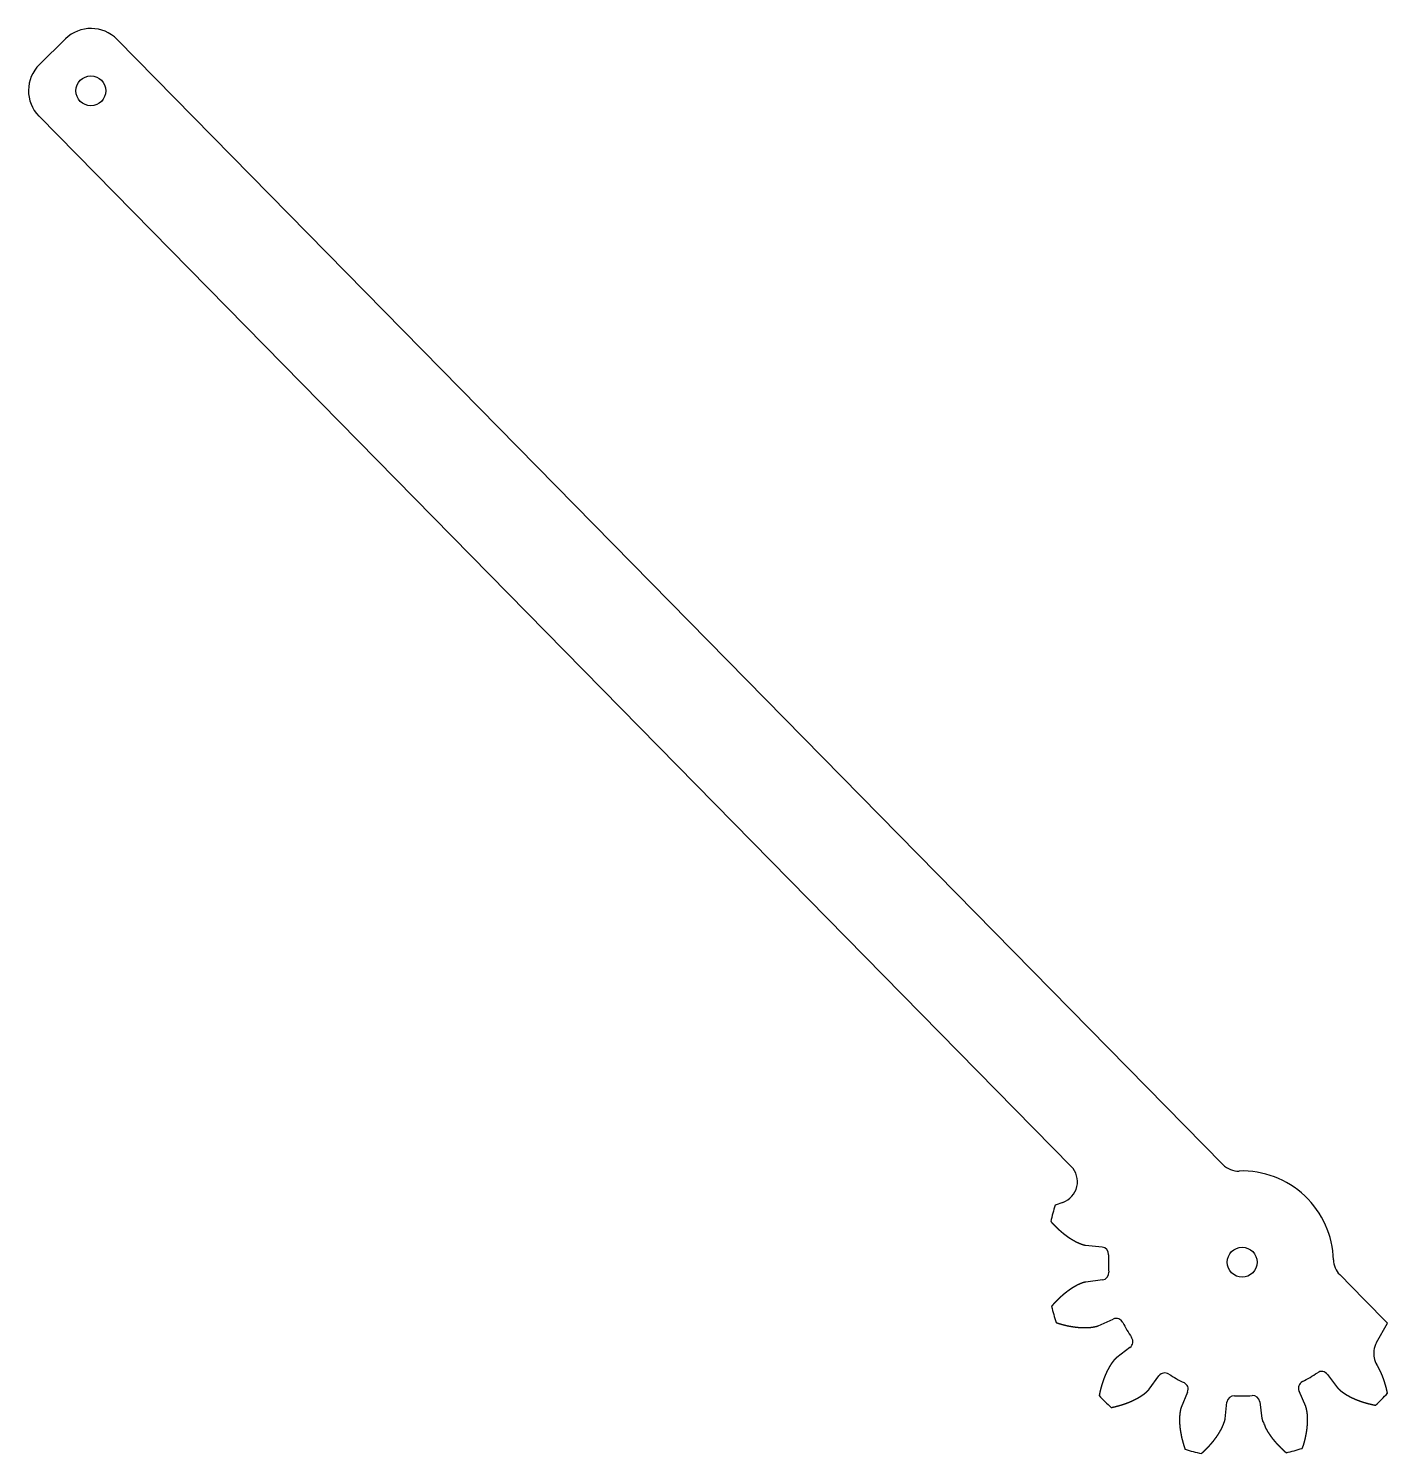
# Model space of a CAD drawing. Header units: millimetres. Extents: x -165 to 21, y 93 to 289.
import ezdxf

# ---------------------------------------------------------------- set-up
doc = ezdxf.new("R2010")
doc.units = ezdxf.units.MM
doc.layers.get('0').update_dxf_attribs({"linetype": 'CONTINUOUS'})

msp = doc.modelspace()

# ---------------------------------------------------------------- linework, layer by layer
for p, q in [((-159.73, 287.23), (-163.29, 283.73)), ((-1.19, 133.04), (-152.66, 287.17)), ((-163.35, 276.66), (-21.97, 132.78)), ((-23.11, 127.85), (-24.17, 127.47)), ((-20, 121.98), (-17.73, 121.74)), ((-17.69, 117.23), (-19.96, 116.94)), ((18.14, 114.56), (14.81, 117.95)), ((21.35, 111.29), (18.14, 114.56)), ((-18.29, 110.95), (-16.2, 111.87)), ((19.85, 108.65), (21.35, 111.29)), ((-13.92, 107.98), (-15.74, 106.6)), ((-11.3, 102.24), (-9.95, 104.08)), ((13.12, 104.28), (14.5, 102.46)), ((-6.02, 101.86), (-6.91, 99.76)), ((10.16, 99.9), (9.24, 102)), ((-0.88, 98.2), (-0.63, 100.47)), ((3.87, 100.51), (4.16, 98.24)), ((9.66, 94.15), (9.85, 94.58))]:
    msp.add_line(p, q)
for centre in [(-156.25, 280.13), (1.45, 119.65)]:
    msp.add_circle(centre, 2.05)
for centre, radius, start, end in [((-156.22, 283.67), 5, 44.5, 134.5), ((-159.79, 280.16), 5, 134.5, 224.5), ((-24.11, 130.68), 3, -70.6312, 44.5), ((0.95, 135.14), 3, 224.5, 271.8577), ((1.45, 119.65), 12.5, 1.4707, 91.8577), ((1.45, 119.65), 26.79, 163.0213, 167.9787), ((-17.84, 120.74), 1, -3.2386, 83.7666), ((1.45, 119.65), 18.32, 176.7614, 184.2386), ((16.95, 120.05), 3, 181.4707, 224.5), ((-17.82, 118.22), 1, -82.7666, 4.2386), ((1.45, 119.65), 26.79, 193.0213, 197.9787), ((-15.8, 110.95), 1, 26.7614, 113.7666), ((1.45, 119.65), 18.32, 206.7614, 214.2386), ((-14.52, 108.78), 1, -52.7666, 34.2386), ((-9.14, 103.49), 1, 56.7614, 143.7666), ((1.45, 119.65), 18.32, 236.7614, 244.2386), ((1.45, 119.65), 18.32, 296.7614, 304.2386), ((12.32, 103.68), 1, 37.2334, 124.2386), ((-6.95, 102.25), 1, -22.7666, 64.2386), ((10.15, 102.4), 1, 116.7614, 203.7666), ((1.45, 119.65), 26.79, 313.0213, 317.9787), ((1.45, 119.65), 26.79, 223.0213, 227.9787), ((0.36, 100.36), 1, 86.7614, 173.7666), ((1.45, 119.65), 18.32, 266.7614, 274.2386), ((2.88, 100.38), 1, 7.2334, 94.2386), ((1.45, 119.65), 26.79, 253.0213, 257.9787), ((1.45, 119.65), 26.79, 283.0213, 287.8521)]:
    msp.add_arc(centre, radius, start, end)
for points in [[(-24.75, 125.23), (-24.74, 125.22), (-24.72, 125.19), (-24.68, 125.15), (-24.63, 125.1), (-24.57, 125.03), (-24.51, 124.97), (-24.45, 124.9), (-24.39, 124.84), (-24.33, 124.78), (-24.27, 124.71), (-24.21, 124.65), (-24.15, 124.59), (-24.09, 124.53), (-24.02, 124.47), (-23.96, 124.4), (-23.9, 124.34), (-23.84, 124.28), (-23.77, 124.23), (-23.71, 124.17), (-23.65, 124.11), (-23.58, 124.05), (-23.52, 123.99), (-23.45, 123.94), (-23.39, 123.88), (-23.32, 123.82), (-23.26, 123.77), (-23.19, 123.72), (-23.13, 123.66), (-23.06, 123.61), (-22.99, 123.55), (-22.93, 123.5), (-22.86, 123.45), (-22.79, 123.4), (-22.73, 123.35), (-22.66, 123.3), (-22.59, 123.25), (-22.52, 123.2), (-22.46, 123.15), (-22.39, 123.1), (-22.32, 123.06), (-22.25, 123.01), (-22.18, 122.97), (-22.11, 122.92), (-22.04, 122.88), (-21.97, 122.83), (-21.9, 122.79), (-21.83, 122.75), (-21.76, 122.71), (-21.69, 122.66), (-21.62, 122.62), (-21.55, 122.59), (-21.48, 122.55), (-21.41, 122.51), (-21.33, 122.47), (-21.26, 122.44), (-21.19, 122.4), (-21.12, 122.37), (-21.04, 122.33), (-20.97, 122.3), (-20.9, 122.27), (-20.83, 122.24), (-20.75, 122.21), (-20.68, 122.18), (-20.6, 122.15), (-20.53, 122.13), (-20.45, 122.1), (-20.38, 122.08), (-20.31, 122.05), (-20.23, 122.03), (-20.15, 122.01), (-20.09, 122), (-20.05, 121.99), (-20.02, 121.99), (-20, 121.98)], [(-19.96, 116.94), (-19.97, 116.94), (-20, 116.94), (-20.05, 116.93), (-20.11, 116.91), (-20.19, 116.89), (-20.26, 116.87), (-20.33, 116.85), (-20.41, 116.82), (-20.48, 116.79), (-20.56, 116.77), (-20.63, 116.74), (-20.7, 116.71), (-20.78, 116.68), (-20.85, 116.64), (-20.92, 116.61), (-20.99, 116.58), (-21.07, 116.54), (-21.14, 116.51), (-21.21, 116.47), (-21.28, 116.43), (-21.35, 116.39), (-21.42, 116.35), (-21.49, 116.32), (-21.56, 116.27), (-21.63, 116.23), (-21.7, 116.19), (-21.77, 116.15), (-21.84, 116.1), (-21.91, 116.06), (-21.98, 116.02), (-22.05, 115.97), (-22.12, 115.92), (-22.19, 115.88), (-22.26, 115.83), (-22.32, 115.78), (-22.39, 115.73), (-22.46, 115.68), (-22.53, 115.63), (-22.59, 115.58), (-22.66, 115.53), (-22.72, 115.48), (-22.79, 115.43), (-22.86, 115.37), (-22.92, 115.32), (-22.99, 115.27), (-23.05, 115.21), (-23.12, 115.16), (-23.18, 115.1), (-23.25, 115.04), (-23.31, 114.99), (-23.37, 114.93), (-23.44, 114.87), (-23.5, 114.81), (-23.56, 114.76), (-23.63, 114.7), (-23.69, 114.64), (-23.75, 114.58), (-23.81, 114.52), (-23.87, 114.45), (-23.94, 114.39), (-24, 114.33), (-24.06, 114.27), (-24.12, 114.2), (-24.18, 114.14), (-24.24, 114.08), (-24.3, 114.01), (-24.36, 113.95), (-24.42, 113.88), (-24.48, 113.81), (-24.53, 113.75), (-24.58, 113.69), (-24.62, 113.65), (-24.64, 113.63), (-24.65, 113.61)], [(-24.03, 111.38), (-24.02, 111.38), (-23.98, 111.36), (-23.93, 111.35), (-23.86, 111.33), (-23.78, 111.3), (-23.69, 111.27), (-23.61, 111.25), (-23.52, 111.22), (-23.44, 111.2), (-23.36, 111.17), (-23.27, 111.15), (-23.19, 111.13), (-23.1, 111.1), (-23.02, 111.08), (-22.93, 111.06), (-22.85, 111.04), (-22.76, 111.02), (-22.68, 111), (-22.6, 110.98), (-22.51, 110.96), (-22.43, 110.94), (-22.34, 110.93), (-22.26, 110.91), (-22.17, 110.89), (-22.09, 110.88), (-22.01, 110.86), (-21.92, 110.85), (-21.84, 110.83), (-21.75, 110.82), (-21.67, 110.81), (-21.59, 110.8), (-21.5, 110.79), (-21.42, 110.77), (-21.34, 110.76), (-21.25, 110.75), (-21.17, 110.75), (-21.09, 110.74), (-21, 110.73), (-20.92, 110.72), (-20.84, 110.72), (-20.75, 110.71), (-20.67, 110.71), (-20.59, 110.7), (-20.51, 110.7), (-20.43, 110.69), (-20.34, 110.69), (-20.26, 110.69), (-20.18, 110.69), (-20.1, 110.69), (-20.02, 110.69), (-19.93, 110.69), (-19.85, 110.69), (-19.77, 110.7), (-19.69, 110.7), (-19.61, 110.71), (-19.53, 110.71), (-19.45, 110.72), (-19.37, 110.72), (-19.29, 110.73), (-19.21, 110.74), (-19.13, 110.75), (-19.06, 110.76), (-18.98, 110.77), (-18.9, 110.79), (-18.82, 110.8), (-18.74, 110.82), (-18.67, 110.83), (-18.59, 110.85), (-18.51, 110.87), (-18.44, 110.89), (-18.38, 110.91), (-18.34, 110.93), (-18.31, 110.94), (-18.29, 110.95)], [(-15.74, 106.6), (-15.75, 106.59), (-15.77, 106.57), (-15.81, 106.54), (-15.85, 106.5), (-15.91, 106.44), (-15.96, 106.39), (-16.01, 106.33), (-16.06, 106.27), (-16.12, 106.21), (-16.17, 106.15), (-16.22, 106.09), (-16.26, 106.02), (-16.31, 105.96), (-16.36, 105.9), (-16.41, 105.83), (-16.45, 105.77), (-16.5, 105.7), (-16.54, 105.63), (-16.58, 105.56), (-16.63, 105.5), (-16.67, 105.43), (-16.71, 105.36), (-16.75, 105.29), (-16.79, 105.22), (-16.83, 105.15), (-16.87, 105.08), (-16.91, 105), (-16.95, 104.93), (-16.99, 104.86), (-17.02, 104.79), (-17.06, 104.71), (-17.1, 104.64), (-17.13, 104.56), (-17.17, 104.49), (-17.2, 104.41), (-17.24, 104.34), (-17.27, 104.26), (-17.3, 104.18), (-17.34, 104.11), (-17.37, 104.03), (-17.4, 103.95), (-17.43, 103.87), (-17.46, 103.79), (-17.49, 103.71), (-17.52, 103.63), (-17.55, 103.55), (-17.58, 103.47), (-17.61, 103.39), (-17.63, 103.31), (-17.66, 103.23), (-17.69, 103.15), (-17.71, 103.07), (-17.74, 102.99), (-17.76, 102.9), (-17.79, 102.82), (-17.81, 102.74), (-17.84, 102.65), (-17.86, 102.57), (-17.88, 102.49), (-17.91, 102.4), (-17.93, 102.32), (-17.95, 102.23), (-17.97, 102.15), (-17.99, 102.06), (-18.01, 101.98), (-18.03, 101.89), (-18.05, 101.81), (-18.07, 101.72), (-18.08, 101.63), (-18.1, 101.55), (-18.12, 101.48), (-18.13, 101.42), (-18.13, 101.39), (-18.14, 101.37)], [(-16.48, 99.75), (-16.47, 99.75), (-16.43, 99.76), (-16.38, 99.77), (-16.31, 99.78), (-16.22, 99.8), (-16.14, 99.82), (-16.05, 99.84), (-15.96, 99.86), (-15.88, 99.88), (-15.79, 99.91), (-15.71, 99.93), (-15.62, 99.95), (-15.54, 99.97), (-15.46, 100), (-15.37, 100.02), (-15.29, 100.04), (-15.21, 100.07), (-15.12, 100.09), (-15.04, 100.12), (-14.96, 100.14), (-14.88, 100.17), (-14.79, 100.2), (-14.71, 100.23), (-14.63, 100.25), (-14.55, 100.28), (-14.47, 100.31), (-14.39, 100.34), (-14.31, 100.37), (-14.23, 100.4), (-14.15, 100.43), (-14.07, 100.46), (-14, 100.5), (-13.92, 100.53), (-13.84, 100.56), (-13.76, 100.59), (-13.69, 100.63), (-13.61, 100.66), (-13.53, 100.7), (-13.46, 100.73), (-13.38, 100.77), (-13.31, 100.81), (-13.24, 100.84), (-13.16, 100.88), (-13.09, 100.92), (-13.02, 100.96), (-12.94, 101), (-12.87, 101.03), (-12.8, 101.07), (-12.73, 101.12), (-12.66, 101.16), (-12.59, 101.2), (-12.52, 101.24), (-12.45, 101.28), (-12.38, 101.33), (-12.32, 101.37), (-12.25, 101.42), (-12.18, 101.46), (-12.12, 101.51), (-12.05, 101.55), (-11.99, 101.6), (-11.93, 101.65), (-11.86, 101.7), (-11.8, 101.75), (-11.74, 101.8), (-11.68, 101.85), (-11.62, 101.9), (-11.56, 101.96), (-11.51, 102.01), (-11.45, 102.06), (-11.39, 102.12), (-11.35, 102.16), (-11.32, 102.2), (-11.31, 102.23), (-11.3, 102.24)], [(14.5, 102.46), (14.51, 102.45), (14.53, 102.43), (14.56, 102.39), (14.6, 102.35), (14.66, 102.29), (14.72, 102.24), (14.77, 102.19), (14.83, 102.13), (14.89, 102.08), (14.95, 102.03), (15.02, 101.98), (15.08, 101.93), (15.14, 101.89), (15.21, 101.84), (15.27, 101.79), (15.34, 101.75), (15.4, 101.7), (15.47, 101.66), (15.54, 101.62), (15.61, 101.57), (15.67, 101.53), (15.74, 101.49), (15.81, 101.45), (15.88, 101.41), (15.95, 101.37), (16.03, 101.33), (16.1, 101.29), (16.17, 101.25), (16.24, 101.21), (16.32, 101.17), (16.39, 101.14), (16.47, 101.1), (16.54, 101.07), (16.61, 101.03), (16.69, 101), (16.77, 100.96), (16.84, 100.93), (16.92, 100.9), (17, 100.86), (17.07, 100.83), (17.15, 100.8), (17.23, 100.77), (17.31, 100.74), (17.39, 100.71), (17.47, 100.68), (17.55, 100.65), (17.63, 100.62), (17.71, 100.59), (17.79, 100.56), (17.87, 100.54), (17.95, 100.51), (18.03, 100.49), (18.12, 100.46), (18.2, 100.43), (18.28, 100.41), (18.36, 100.39), (18.45, 100.36), (18.53, 100.34), (18.62, 100.32), (18.7, 100.29), (18.78, 100.27), (18.87, 100.25), (18.95, 100.23), (19.04, 100.21), (19.12, 100.19), (19.21, 100.17), (19.3, 100.15), (19.38, 100.13), (19.47, 100.11), (19.56, 100.1), (19.63, 100.08), (19.68, 100.07), (19.71, 100.07), (19.73, 100.06)], [(-6.91, 99.76), (-6.91, 99.74), (-6.93, 99.71), (-6.94, 99.67), (-6.96, 99.61), (-6.98, 99.53), (-7, 99.46), (-7.01, 99.38), (-7.03, 99.3), (-7.04, 99.23), (-7.05, 99.15), (-7.07, 99.07), (-7.08, 98.99), (-7.09, 98.91), (-7.1, 98.83), (-7.1, 98.75), (-7.11, 98.67), (-7.12, 98.59), (-7.12, 98.51), (-7.12, 98.43), (-7.13, 98.35), (-7.13, 98.27), (-7.13, 98.19), (-7.13, 98.11), (-7.13, 98.03), (-7.13, 97.95), (-7.13, 97.87), (-7.13, 97.78), (-7.12, 97.7), (-7.12, 97.62), (-7.12, 97.54), (-7.11, 97.46), (-7.11, 97.37), (-7.1, 97.29), (-7.09, 97.21), (-7.08, 97.13), (-7.08, 97.04), (-7.07, 96.96), (-7.06, 96.88), (-7.05, 96.79), (-7.04, 96.71), (-7.02, 96.63), (-7.01, 96.54), (-7, 96.46), (-6.99, 96.38), (-6.97, 96.29), (-6.96, 96.21), (-6.94, 96.13), (-6.92, 96.04), (-6.91, 95.96), (-6.89, 95.87), (-6.87, 95.79), (-6.86, 95.71), (-6.84, 95.62), (-6.82, 95.54), (-6.8, 95.46), (-6.78, 95.37), (-6.75, 95.29), (-6.73, 95.2), (-6.71, 95.12), (-6.69, 95.04), (-6.66, 94.95), (-6.64, 94.87), (-6.62, 94.78), (-6.59, 94.7), (-6.57, 94.61), (-6.54, 94.53), (-6.51, 94.45), (-6.49, 94.36), (-6.46, 94.28), (-6.43, 94.19), (-6.41, 94.13), (-6.39, 94.08), (-6.38, 94.04), (-6.37, 94.03)], [(-4.13, 93.45), (-4.12, 93.46), (-4.09, 93.48), (-4.05, 93.52), (-4, 93.57), (-3.93, 93.62), (-3.87, 93.68), (-3.8, 93.75), (-3.74, 93.81), (-3.67, 93.87), (-3.61, 93.93), (-3.55, 93.99), (-3.49, 94.05), (-3.42, 94.11), (-3.36, 94.18), (-3.3, 94.24), (-3.24, 94.3), (-3.18, 94.36), (-3.12, 94.43), (-3.06, 94.49), (-3.01, 94.55), (-2.95, 94.62), (-2.89, 94.68), (-2.83, 94.75), (-2.78, 94.81), (-2.72, 94.88), (-2.67, 94.94), (-2.61, 95.01), (-2.56, 95.07), (-2.51, 95.14), (-2.45, 95.2), (-2.4, 95.27), (-2.35, 95.34), (-2.3, 95.41), (-2.25, 95.47), (-2.2, 95.54), (-2.15, 95.61), (-2.1, 95.68), (-2.05, 95.74), (-2, 95.81), (-1.96, 95.88), (-1.91, 95.95), (-1.86, 96.02), (-1.82, 96.09), (-1.77, 96.16), (-1.73, 96.23), (-1.69, 96.3), (-1.65, 96.37), (-1.6, 96.44), (-1.56, 96.51), (-1.52, 96.58), (-1.48, 96.65), (-1.44, 96.72), (-1.41, 96.79), (-1.37, 96.86), (-1.33, 96.94), (-1.3, 97.01), (-1.26, 97.08), (-1.23, 97.15), (-1.2, 97.23), (-1.16, 97.3), (-1.13, 97.37), (-1.1, 97.45), (-1.08, 97.52), (-1.05, 97.6), (-1.02, 97.67), (-1, 97.74), (-0.97, 97.82), (-0.95, 97.89), (-0.93, 97.97), (-0.91, 98.04), (-0.89, 98.11), (-0.89, 98.15), (-0.88, 98.18), (-0.88, 98.2)]]:
    msp.add_open_spline(points, degree=5)
for points, degree, knots in [([(19.85, 108.65), (19.66, 108.31), (19.54, 107.94), (19.44, 107.21), (19.46, 106.88), (19.6, 106.22), (19.73, 105.9), (19.9, 105.61)], 3, [0, 0, 0, 0, 0.1171933, 0.1171933, 0.2182565, 0.2182565, 0.3193197, 0.3193197, 0.3193197, 0.3193197]), ([(21.36, 101.72), (21.35, 101.73), (21.34, 101.77), (21.33, 101.82), (21.32, 101.89), (21.3, 101.98), (21.28, 102.06), (21.26, 102.15), (21.24, 102.23), (21.22, 102.32), (21.2, 102.41), (21.18, 102.49), (21.15, 102.57), (21.13, 102.66), (21.11, 102.74), (21.08, 102.83), (21.06, 102.91), (21.03, 102.99), (21.01, 103.08), (20.98, 103.16), (20.96, 103.24), (20.93, 103.32), (20.9, 103.41), (20.88, 103.49), (20.85, 103.57), (20.82, 103.65), (20.79, 103.73), (20.76, 103.81), (20.73, 103.89), (20.7, 103.97), (20.67, 104.05), (20.64, 104.13), (20.61, 104.2), (20.57, 104.28), (20.54, 104.36), (20.51, 104.44), (20.47, 104.51), (20.44, 104.59), (20.4, 104.66), (20.37, 104.74), (20.33, 104.81), (20.3, 104.89), (20.26, 104.96), (20.22, 105.04), (20.18, 105.11), (20.15, 105.18), (20.11, 105.25), (20.07, 105.33), (20.03, 105.4), (19.99, 105.47), (19.95, 105.53), (19.93, 105.57), (19.91, 105.6), (19.9, 105.61), (19.9, 105.61)], 5, [-1, -1, -1, -1, -1, -1, -0.9857143, -0.9714286, -0.9571429, -0.9428571, -0.9285714, -0.9142857, -0.9, -0.8857143, -0.8714286, -0.8571429, -0.8428571, -0.8285714, -0.8142857, -0.8, -0.7857143, -0.7714286, -0.7571429, -0.7428571, -0.7285714, -0.7142857, -0.7, -0.6857143, -0.6714286, -0.6571429, -0.6428571, -0.6285714, -0.6142857, -0.6, -0.5857143, -0.5714286, -0.5571429, -0.5428571, -0.5285714, -0.5142857, -0.5, -0.4857143, -0.4714286, -0.4571429, -0.4428571, -0.4285714, -0.4142857, -0.4, -0.3857143, -0.3714286, -0.3571429, -0.3428571, -0.3285714, -0.3142857, -0.3, -0.2990329, -0.2990329, -0.2990329, -0.2990329, -0.2990329, -0.2990329]), ([(9.85, 94.58), (9.85, 94.58), (9.86, 94.6), (9.87, 94.63), (9.88, 94.69), (9.9, 94.76), (9.93, 94.84), (9.95, 94.93), (9.98, 95.01), (10, 95.1), (10.02, 95.18), (10.04, 95.27), (10.06, 95.35), (10.08, 95.43), (10.1, 95.52), (10.12, 95.6), (10.14, 95.69), (10.16, 95.77), (10.17, 95.86), (10.19, 95.94), (10.21, 96.02), (10.22, 96.11), (10.24, 96.19), (10.25, 96.28), (10.27, 96.36), (10.28, 96.44), (10.29, 96.53), (10.31, 96.61), (10.32, 96.7), (10.33, 96.78), (10.34, 96.86), (10.35, 96.95), (10.36, 97.03), (10.36, 97.11), (10.37, 97.2), (10.38, 97.28), (10.39, 97.36), (10.39, 97.44), (10.4, 97.53), (10.4, 97.61), (10.4, 97.69), (10.41, 97.77), (10.41, 97.86), (10.41, 97.94), (10.41, 98.02), (10.41, 98.1), (10.41, 98.18), (10.41, 98.26), (10.41, 98.35), (10.41, 98.43), (10.4, 98.51), (10.4, 98.59), (10.39, 98.67), (10.39, 98.75), (10.38, 98.83), (10.37, 98.91), (10.36, 98.99), (10.35, 99.07), (10.34, 99.14), (10.33, 99.22), (10.31, 99.3), (10.3, 99.38), (10.28, 99.45), (10.27, 99.53), (10.25, 99.61), (10.23, 99.68), (10.21, 99.76), (10.19, 99.82), (10.18, 99.86), (10.16, 99.89), (10.16, 99.9)], 5, [-0.9308565, -0.9308565, -0.9308565, -0.9308565, -0.9308565, -0.9308565, -0.9285714, -0.9142857, -0.9, -0.8857143, -0.8714286, -0.8571429, -0.8428571, -0.8285714, -0.8142857, -0.8, -0.7857143, -0.7714286, -0.7571429, -0.7428571, -0.7285714, -0.7142857, -0.7, -0.6857143, -0.6714286, -0.6571429, -0.6428571, -0.6285714, -0.6142857, -0.6, -0.5857143, -0.5714286, -0.5571429, -0.5428571, -0.5285714, -0.5142857, -0.5, -0.4857143, -0.4714286, -0.4571429, -0.4428571, -0.4285714, -0.4142857, -0.4, -0.3857143, -0.3714286, -0.3571429, -0.3428571, -0.3285714, -0.3142857, -0.3, -0.2857143, -0.2714286, -0.2571429, -0.2428571, -0.2285714, -0.2142857, -0.2, -0.1857143, -0.1714286, -0.1571429, -0.1428571, -0.1285714, -0.1142857, -0.1, -0.0857143, -0.0714286, -0.0571429, -0.0428571, -0.0285714, -0.0142857, 0, 0, 0, 0, 0, 0]), ([(4.16, 98.24), (4.16, 98.23), (4.17, 98.2), (4.17, 98.15), (4.19, 98.09), (4.21, 98.02), (4.23, 97.96), (4.24, 97.92), (4.25, 97.89), (4.25, 97.88)], 5, [0, 0, 0, 0, 0, 0, 0.01428571, 0.02857143, 0.04285714, 0.05714286, 0.06890066, 0.06890066, 0.06890066, 0.06890066, 0.06890066, 0.06890066]), ([(4.25, 97.88), (4.4, 97.6), (4.49, 97.38), (4.59, 97.13), (4.63, 97.03), (4.66, 96.94)], 3, [0.3618311, 0.3618311, 0.3618311, 0.3618311, 0.4845681, 0.4845681, 0.5819151, 0.5819151, 0.5819151, 0.5819151]), ([(4.66, 96.94), (4.66, 96.94), (4.67, 96.92), (4.69, 96.88), (4.71, 96.84), (4.75, 96.78), (4.79, 96.7), (4.83, 96.63), (4.87, 96.56), (4.91, 96.49), (4.95, 96.42), (5, 96.36), (5.04, 96.29), (5.09, 96.22), (5.13, 96.15), (5.18, 96.08), (5.23, 96.01), (5.27, 95.94), (5.32, 95.88), (5.37, 95.81), (5.42, 95.74), (5.47, 95.67), (5.52, 95.61), (5.57, 95.54), (5.62, 95.47), (5.68, 95.41), (5.73, 95.34), (5.78, 95.28), (5.84, 95.21), (5.89, 95.15), (5.95, 95.08), (6, 95.02), (6.06, 94.95), (6.11, 94.89), (6.17, 94.83), (6.23, 94.76), (6.29, 94.7), (6.35, 94.64), (6.41, 94.57), (6.47, 94.51), (6.53, 94.45), (6.59, 94.39), (6.65, 94.32), (6.71, 94.26), (6.77, 94.2), (6.84, 94.14), (6.9, 94.08), (6.96, 94.02), (7.03, 93.96), (7.09, 93.9), (7.16, 93.84), (7.22, 93.78), (7.29, 93.72), (7.35, 93.66), (7.41, 93.62), (7.45, 93.58), (7.47, 93.56), (7.49, 93.55)], 5, [0.2520383, 0.2520383, 0.2520383, 0.2520383, 0.2520383, 0.2520383, 0.2571429, 0.2714286, 0.2857143, 0.3, 0.3142857, 0.3285714, 0.3428571, 0.3571429, 0.3714286, 0.3857143, 0.4, 0.4142857, 0.4285714, 0.4428571, 0.4571429, 0.4714286, 0.4857143, 0.5, 0.5142857, 0.5285714, 0.5428571, 0.5571429, 0.5714286, 0.5857143, 0.6, 0.6142857, 0.6285714, 0.6428571, 0.6571429, 0.6714286, 0.6857143, 0.7, 0.7142857, 0.7285714, 0.7428571, 0.7571429, 0.7714286, 0.7857143, 0.8, 0.8142857, 0.8285714, 0.8428571, 0.8571429, 0.8714286, 0.8857143, 0.9, 0.9142857, 0.9285714, 0.9428571, 0.9571429, 0.9714286, 0.9857143, 1, 1, 1, 1, 1, 1])]:
    msp.add_open_spline(points, degree=degree, knots=knots)

doc.saveas('drawing.dxf')
